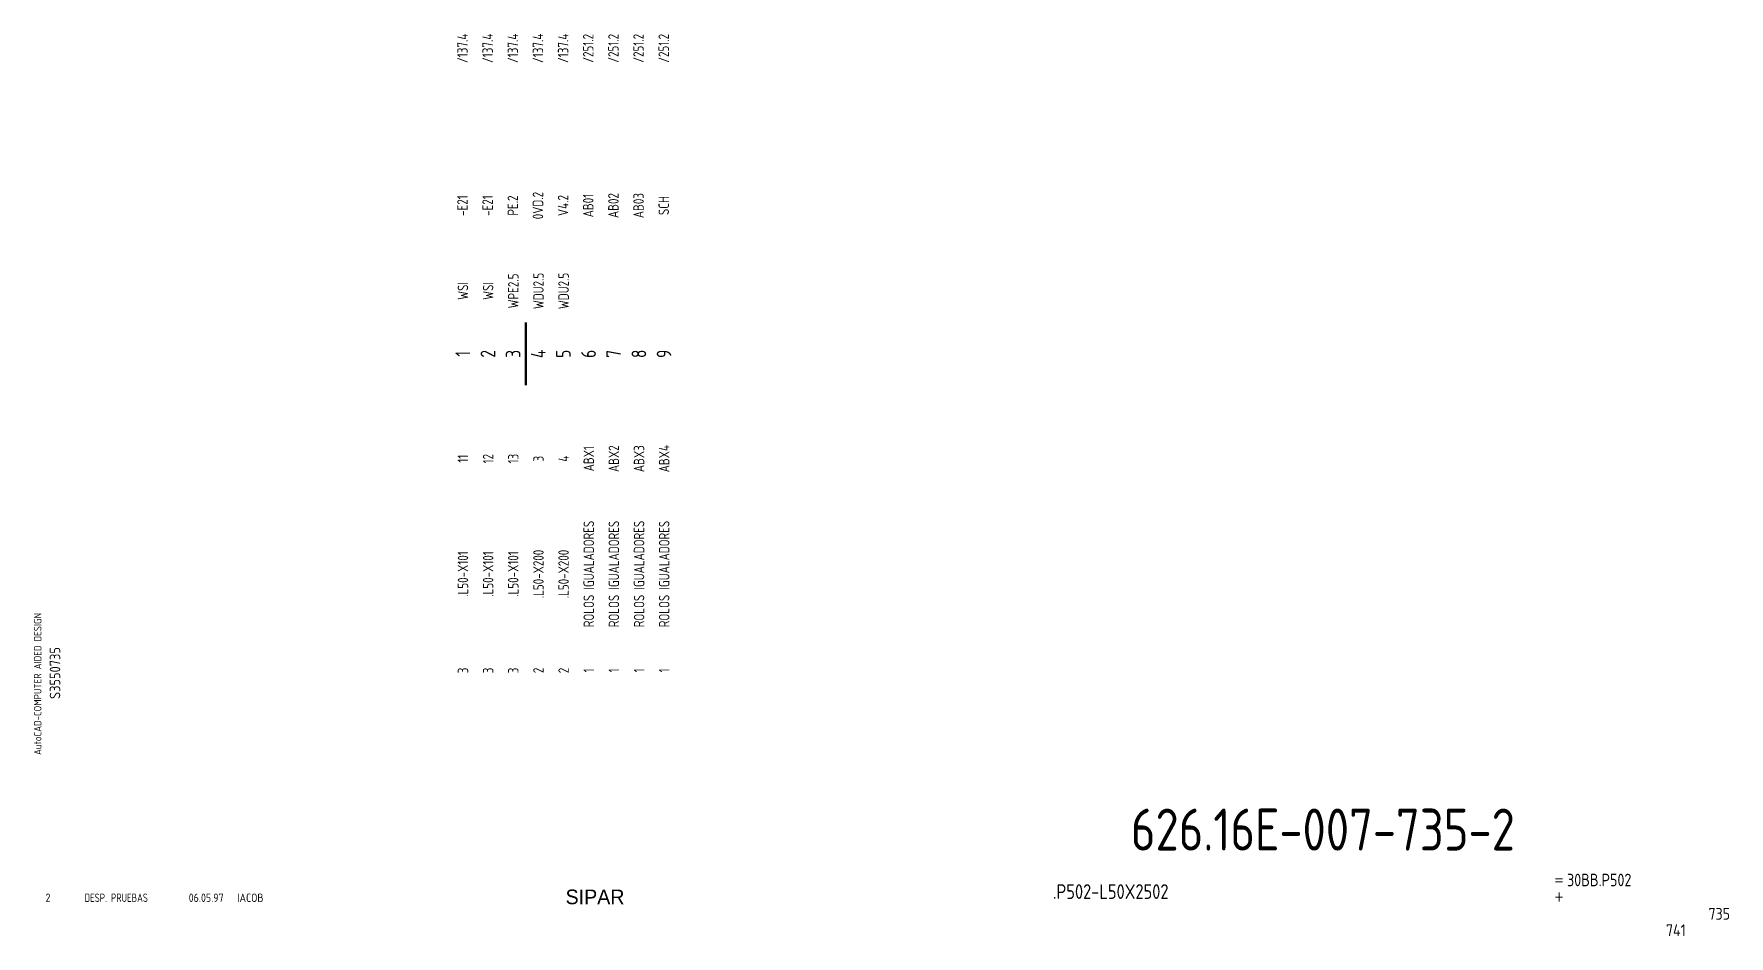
# Model space of a CAD drawing. Extents: x 10 to 414, y 6 to 221.
import ezdxf
from ezdxf.enums import TextEntityAlignment as Align

# ---------------------------------------------------------------- set-up
doc = ezdxf.new("R2010")
doc.units = 0
doc.header["$LTSCALE"] = 5
doc.header["$MEASUREMENT"] = 0
doc.layers.get('0').update_dxf_attribs({"linetype": 'CONTINUOUS'})
doc.layers.add('3', color=3, linetype='CONTINUOUS')
doc.layers.add('CART', color=7, linetype='CONTINUOUS')
doc.styles.add('DIN', font='DIN.shx', dxfattribs={"width": 0.85})
doc.styles.add('N', font='ROMANS', dxfattribs={"width": 0.85, "height": 3})
doc.styles.add('X', font='UNIV.SHX', dxfattribs={"height": 3.5})

# ---------------------------------------------------------------- blocks, each defined once
blk = doc.blocks.new('SEP')
at = {"linetype": 'Continuous', "const_width": 0.5}
blk.add_lwpolyline([(0, 0), (15, 0)], dxfattribs=at)
blk = doc.blocks.new('REV2')
at = {"color": 3, "style": 'DIN'}
for s, width, p in [('2', 0.9, (12.45, 13.79)), ('DESP. PRUEBAS', 0.8, (21.76, 13.79)), ('06.05.97', 0.9, (46.59, 13.79)), ('IACOB', 0.9, (58.16, 13.79))]:
    blk.add_text(s, height=2, dxfattribs=dict(at, width=width)).set_placement(p)

msp = doc.modelspace()

# ---------------------------------------------------------------- block references
at = {"linetype": 'Continuous', "rotation": 90}
msp.add_blockref('SEP', (127, 137), dxfattribs=at)
at = {"linetype": 'Continuous'}
msp.add_blockref('REV2', (0, 0), dxfattribs=at)

# ---------------------------------------------------------------- texts
at = {"style": 'DIN', "width": 0.8}
for s, p in [('/137.4', (111.88, 217.36)), ('/137.4', (117.88, 217.36)), ('/137.4', (123.88, 217.36)), ('/137.4', (129.88, 217.36)), ('/137.4', (135.88, 217.36)), ('/251.2', (141.88, 217.36)), ('/251.2', (147.88, 217.36)), ('/251.2', (153.88, 217.36)), ('/251.2', (159.88, 217.36)), ('-E21', (111.88, 179.86)), ('-E21', (117.88, 179.86)), ('PE.2', (123.88, 179.86)), ('0VD.2', (129.88, 179.86)), ('V4.2', (135.88, 179.86)), ('AB01', (141.88, 179.86)), ('AB02', (147.88, 179.86)), ('AB03', (153.88, 179.86)), ('SCH', (159.88, 179.86)), ('WPE2.5', (124, 159.5)), ('WDU2.5', (130, 159.5)), ('WDU2.5', (136, 159.5)), ('WSI', (112, 159.5)), ('WSI', (118, 159.5)), ('ABX1', (142, 119.5)), ('ABX2', (148, 119.5)), ('ABX3', (154, 119.5)), ('ABX4', (160, 119.5)), ('11', (112, 119.5)), ('12', (118, 119.5)), ('13', (124, 119.5)), ('3', (130, 119.5)), ('4', (136, 119.5)), ('ROLOS IGUALADORES', (142, 92)), ('ROLOS IGUALADORES', (148, 92)), ('ROLOS IGUALADORES', (154, 92)), ('ROLOS IGUALADORES', (160, 92)), ('.L50-X101', (112, 92)), ('.L50-X101', (118, 92)), ('.L50-X101', (124, 92)), ('.L50-X200', (130, 92)), ('.L50-X200', (136, 92)), ('3', (112, 69)), ('3', (118, 69)), ('3', (124, 69)), ('2', (130, 69)), ('2', (136, 69)), ('1', (142, 69)), ('1', (148, 69)), ('1', (154, 69)), ('1', (160, 69))]:
    msp.add_text(s, height=2.5, rotation=90, dxfattribs=at).set_placement(p, align=Align.MIDDLE)
at = {"color": 6, "style": 'DIN', "width": 0.8}
for s, p in [('1', (111.96, 144.5)), ('2', (117.96, 144.5)), ('3', (123.96, 144.5)), ('4', (129.96, 144.5)), ('5', (135.96, 144.5)), ('6', (141.96, 144.5)), ('7', (147.96, 144.5)), ('8', (153.96, 144.5)), ('9', (159.96, 144.5))]:
    msp.add_text(s, height=3.5, rotation=90, dxfattribs=at).set_placement(p, align=Align.MIDDLE)
at = {"color": 2, "insert": (271.3, 36.05), "char_height": 10, "width": 111.0411, "attachment_point": 1, "style": 'DIN'}
msp.add_mtext('626.16E-007-735-2', dxfattribs=at)
at = {"layer": '3', "color": 2, "style": 'DIN', "width": 0.85}
msp.add_text('.P502-L50X2502', height=3.5, dxfattribs=at).set_placement((266.5, 14.51), align=Align.CENTER)
at = {"layer": 'CART', "color": 1, "style": 'DIN', "width": 0.9}
msp.add_text('AutoCAD-COMPUTER AIDED DESIGN', height=1.8, rotation=90, dxfattribs=at).set_placement((11.47, 48.84))
at = {"layer": 'CART', "color": 3, "style": 'N', "width": 0.85}
for s, p in [('=', (372.24, 17.91)), ('+', (372.24, 13.87))]:
    msp.add_text(s, height=2.5, dxfattribs=at).set_placement(p)
at = {"layer": 'CART', "color": 3, "style": 'DIN', "width": 0.9, "flags": 1}
msp.add_attdef('S3550735', text='', height=2.5, rotation=90, dxfattribs=at).set_placement((15.95, 68.38), align=Align.CENTER)
at = {"layer": 'CART', "color": 3, "style": 'DIN', "width": 0.85}
msp.add_attdef('30BB.P502', text='', height=3, dxfattribs=at).set_placement((375.33, 16.63), align=Align.BOTTOM_LEFT)
at = {"layer": 'CART', "color": 6, "style": 'X', "flags": 1}
msp.add_attdef('SIPAR', text='', height=3.5, dxfattribs=at).set_placement((143.5, 15), align=Align.MIDDLE)
at = {"layer": 'CART', "color": 2, "style": 'DIN', "width": 0.9, "flags": 1}
msp.add_attdef('735', text='', height=2.8, dxfattribs=at).set_placement((414.2, 9.56), align=Align.RIGHT)
at = {"layer": 'CART', "color": 7, "style": 'DIN', "width": 0.9, "flags": 1}
msp.add_attdef('741', (398.93, 5.65), '', height=2.8, dxfattribs=at)

doc.saveas('drawing.dxf')
